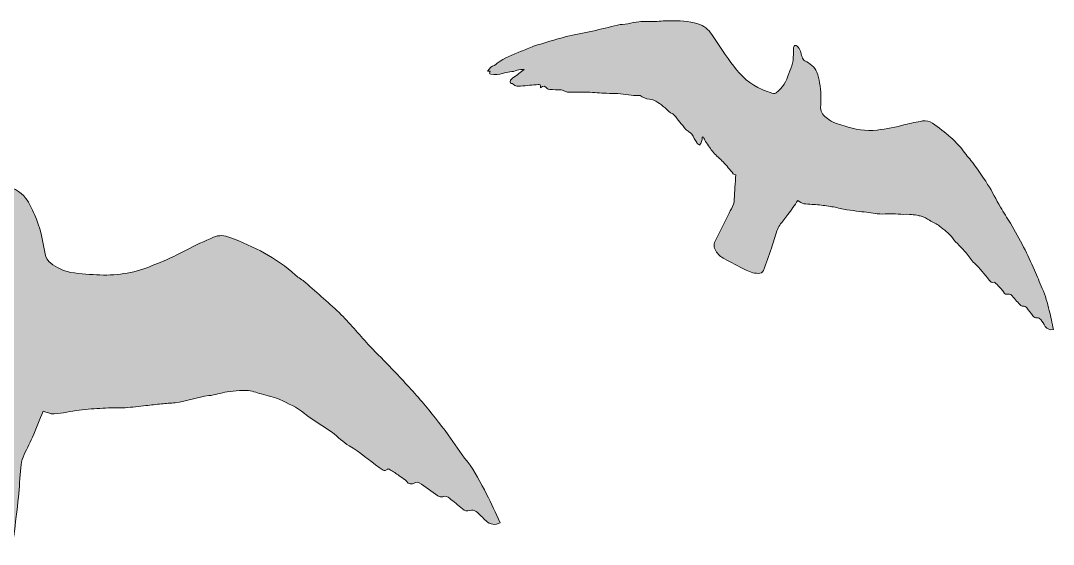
# Model space of a CAD drawing. Header units: inches. Extents: x 726 to 922, y 33 to 225.
# Drawn here: x 893.95 to 918.74, y 131.22 to 143.78 of the extents above; entities that cross this region are included whole.
import ezdxf

# ---------------------------------------------------------------- set-up
doc = ezdxf.new("R2010")
doc.units = ezdxf.units.IN
doc.header["$MEASUREMENT"] = 0
doc.layers.add('Layer 1', color=7, linetype='Continuous')

# ---------------------------------------------------------------- blocks, each defined once
blk = doc.blocks.new('block 6')
at = {"layer": 'Layer 1', "true_color": 0x965f44}
h = blk.add_hatch(color=25, dxfattribs=at)
h.dxf.hatch_style = 2
edge = h.paths.add_edge_path()
edge.add_spline(control_points=[(918.64, 136.824), (918.592, 137.004), (918.554, 137.186), (918.471, 137.356), (918.403, 137.498), (918.354, 137.65), (918.29, 137.794), (918.206, 137.981), (918.12, 138.167), (918.026, 138.349), (917.925, 138.542), (917.816, 138.731), (917.707, 138.92), (917.631, 139.05), (917.545, 139.175), (917.47, 139.306), (917.365, 139.487), (917.274, 139.677), (917.162, 139.853), (917.037, 140.051), (916.897, 140.239), (916.76, 140.429), (916.726, 140.478), (916.678, 140.517), (916.643, 140.567), (916.428, 140.876), (916.144, 141.111), (915.834, 141.318), (915.765, 141.365), (915.687, 141.393), (915.6, 141.375), (915.46, 141.346), (915.318, 141.323), (915.18, 141.286), (914.959, 141.226), (914.735, 141.183), (914.508, 141.157), (914.236, 141.126), (913.975, 141.172), (913.716, 141.255), (913.576, 141.3), (913.433, 141.337), (913.315, 141.431), (913.23, 141.498), (913.146, 141.574), (913.151, 141.692), (913.159, 141.892), (913.171, 142.091), (913.129, 142.289), (913.11, 142.375), (913.098, 142.466), (913.062, 142.545), (913.005, 142.671), (912.897, 142.754), (912.776, 142.816), (912.733, 142.838), (912.718, 142.868), (912.706, 142.912), (912.68, 143.003), (912.665, 143.101), (912.591, 143.17), (912.577, 143.182), (912.549, 143.193), (912.534, 143.188), (912.52, 143.183), (912.507, 143.156), (912.504, 143.138), (912.5, 143.105), (912.505, 143.071), (912.503, 143.037), (912.496, 142.945), (912.497, 142.85), (912.478, 142.759), (912.46, 142.674), (912.421, 142.594), (912.391, 142.512), (912.327, 142.332), (912.243, 142.164), (912.085, 142.047), (912.068, 142.034), (912.038, 142.026), (912.019, 142.032), (911.926, 142.061), (911.834, 142.092), (911.745, 142.13), (911.464, 142.249), (911.245, 142.45), (911.065, 142.688), (910.879, 142.932), (910.715, 143.194), (910.541, 143.448), (910.457, 143.571), (910.348, 143.661), (910.203, 143.707), (909.981, 143.777), (909.751, 143.778), (909.523, 143.78), (909.39, 143.781), (909.257, 143.763), (909.124, 143.758), (909.013, 143.754), (908.901, 143.763), (908.79, 143.754), (908.7, 143.747), (908.612, 143.72), (908.522, 143.706), (908.441, 143.693), (908.357, 143.692), (908.278, 143.674), (908.077, 143.629), (907.878, 143.574), (907.676, 143.53), (907.465, 143.483), (907.25, 143.452), (907.041, 143.398), (906.779, 143.33), (906.52, 143.248), (906.261, 143.167), (906.159, 143.134), (906.061, 143.085), (905.961, 143.045), (905.763, 142.965), (905.56, 142.895), (905.39, 142.758), (905.343, 142.721), (905.287, 142.694), (905.236, 142.663), (905.229, 142.657), (905.222, 142.651), (905.215, 142.645), (905.197, 142.621), (905.178, 142.596), (905.156, 142.567), (905.179, 142.568), (905.198, 142.568), (905.219, 142.57), (905.204, 142.536), (905.187, 142.498), (905.237, 142.496), (905.332, 142.494), (905.437, 142.477), (905.518, 142.511), (905.631, 142.56), (905.753, 142.542), (905.863, 142.591), (905.917, 142.615), (905.987, 142.604), (906.038, 142.608), (905.955, 142.546), (905.861, 142.474), (905.766, 142.405), (905.716, 142.369), (905.673, 142.335), (905.717, 142.276), (905.74, 142.27), (905.764, 142.27), (905.773, 142.258), (905.821, 142.196), (905.884, 142.202), (905.95, 142.209), (906.091, 142.223), (906.233, 142.236), (906.374, 142.248), (906.389, 142.249), (906.404, 142.244), (906.418, 142.242), (906.422, 142.22), (906.424, 142.202), (906.429, 142.17), (906.498, 142.235), (906.541, 142.205), (906.584, 142.15), (906.596, 142.135), (906.627, 142.131), (906.649, 142.13), (906.741, 142.125), (906.832, 142.124), (906.924, 142.119), (906.944, 142.118), (906.964, 142.106), (906.984, 142.098), (907.015, 142.087), (907.045, 142.067), (907.077, 142.065), (907.143, 142.06), (907.21, 142.064), (907.277, 142.065), (907.37, 142.065), (907.464, 142.07), (907.557, 142.066), (907.71, 142.059), (907.862, 142.041), (908.015, 142.038), (908.192, 142.035), (908.368, 142.032), (908.543, 141.998), (908.618, 141.983), (908.697, 141.988), (908.774, 141.984), (908.789, 141.983), (908.807, 141.988), (908.818, 141.981), (908.888, 141.935), (908.957, 141.907), (909.047, 141.898), (909.191, 141.884), (909.3, 141.775), (909.416, 141.692), (909.482, 141.646), (909.512, 141.556), (909.605, 141.544), (909.618, 141.542), (909.629, 141.524), (909.638, 141.512), (909.729, 141.401), (909.818, 141.289), (909.909, 141.18), (909.932, 141.153), (909.963, 141.133), (909.99, 141.112), (910.014, 141.093), (910.046, 141.08), (910.061, 141.057), (910.103, 140.991), (910.134, 140.92), (910.176, 140.855), (910.193, 140.828), (910.226, 140.812), (910.252, 140.792), (910.267, 140.821), (910.287, 140.849), (910.296, 140.88), (910.306, 140.914), (910.306, 140.951), (910.311, 140.987), (910.318, 140.988), (910.325, 140.99), (910.332, 140.991), (910.352, 140.955), (910.369, 140.917), (910.392, 140.883), (910.452, 140.793), (910.508, 140.698), (910.578, 140.616), (910.648, 140.534), (910.738, 140.469), (910.812, 140.39), (910.897, 140.3), (910.973, 140.202), (911.056, 140.109), (911.069, 140.094), (911.095, 140.089), (911.114, 140.08), (911.102, 139.886), (911.088, 139.69), (911.08, 139.494), (911.076, 139.411), (911.053, 139.337), (911.009, 139.267), (910.988, 139.233), (910.971, 139.197), (910.953, 139.161), (910.846, 138.949), (910.739, 138.737), (910.633, 138.525), (910.587, 138.435), (910.581, 138.347), (910.634, 138.257), (910.685, 138.172), (910.754, 138.112), (910.841, 138.067), (911.005, 137.983), (911.166, 137.894), (911.33, 137.812), (911.432, 137.762), (911.536, 137.717), (911.655, 137.716), (911.714, 137.716), (911.757, 137.732), (911.777, 137.785), (911.844, 137.964), (911.91, 138.143), (911.972, 138.323), (912.019, 138.459), (912.057, 138.599), (912.102, 138.736), (912.119, 138.785), (912.139, 138.834), (912.169, 138.876), (912.231, 138.962), (912.303, 139.042), (912.367, 139.127), (912.45, 139.239), (912.528, 139.353), (912.606, 139.463), (912.65, 139.44), (912.698, 139.397), (912.752, 139.389), (912.874, 139.37), (913, 139.372), (913.123, 139.359), (913.238, 139.347), (913.352, 139.33), (913.465, 139.31), (913.572, 139.291), (913.677, 139.261), (913.784, 139.243), (913.884, 139.226), (913.986, 139.217), (914.087, 139.204), (914.161, 139.195), (914.236, 139.187), (914.311, 139.178), (914.378, 139.169), (914.445, 139.158), (914.513, 139.149), (914.679, 139.127), (914.847, 139.161), (915.014, 139.139), (915.103, 139.127), (915.195, 139.138), (915.286, 139.133), (915.346, 139.131), (915.405, 139.12), (915.465, 139.111), (915.499, 139.106), (915.533, 139.097), (915.567, 139.09), (915.634, 139.066), (915.7, 139.029), (915.763, 138.991), (915.845, 138.943), (915.94, 138.906), (916.009, 138.851), (916.115, 138.766), (916.23, 138.685), (916.316, 138.571), (916.414, 138.44), (916.54, 138.33), (916.649, 138.207), (916.718, 138.129), (916.769, 138.032), (916.845, 137.962), (916.979, 137.839), (917.082, 137.691), (917.202, 137.556), (917.231, 137.523), (917.255, 137.473), (917.317, 137.507), (917.324, 137.511), (917.349, 137.489), (917.362, 137.476), (917.4, 137.438), (917.435, 137.398), (917.471, 137.359), (917.496, 137.331), (917.53, 137.305), (917.543, 137.271), (917.566, 137.213), (917.603, 137.209), (917.655, 137.221), (917.675, 137.225), (917.706, 137.222), (917.718, 137.209), (917.795, 137.128), (917.866, 137.042), (917.942, 136.961), (917.958, 136.944), (917.988, 136.928), (918.008, 136.932), (918.056, 136.943), (918.078, 136.917), (918.102, 136.886), (918.15, 136.822), (918.199, 136.758), (918.248, 136.695), (918.274, 136.661), (918.303, 136.644), (918.351, 136.648), (918.378, 136.651), (918.417, 136.634), (918.435, 136.612), (918.476, 136.561), (918.507, 136.5), (918.545, 136.445), (918.589, 136.38), (918.663, 136.35), (918.739, 136.373), (918.707, 136.523), (918.68, 136.675), (918.64, 136.824)], knot_values=[0, 0, 0, 0, 1, 1, 1, 2, 2, 2, 3, 3, 3, 4, 4, 4, 5, 5, 5, 6, 6, 6, 7, 7, 7, 8, 8, 8, 9, 9, 9, 10, 10, 10, 11, 11, 11, 12, 12, 12, 13, 13, 13, 14, 14, 14, 15, 15, 15, 16, 16, 16, 17, 17, 17, 18, 18, 18, 19, 19, 19, 20, 20, 20, 21, 21, 21, 22, 22, 22, 23, 23, 23, 24, 24, 24, 25, 25, 25, 26, 26, 26, 27, 27, 27, 28, 28, 28, 29, 29, 29, 30, 30, 30, 31, 31, 31, 32, 32, 32, 33, 33, 33, 34, 34, 34, 35, 35, 35, 36, 36, 36, 37, 37, 37, 38, 38, 38, 39, 39, 39, 40, 40, 40, 41, 41, 41, 42, 42, 42, 43, 43, 43, 44, 44, 44, 45, 45, 45, 46, 46, 46, 47, 47, 47, 48, 48, 48, 49, 49, 49, 50, 50, 50, 51, 51, 51, 52, 52, 52, 53, 53, 53, 54, 54, 54, 55, 55, 55, 56, 56, 56, 57, 57, 57, 58, 58, 58, 59, 59, 59, 60, 60, 60, 61, 61, 61, 62, 62, 62, 63, 63, 63, 64, 64, 64, 65, 65, 65, 66, 66, 66, 67, 67, 67, 68, 68, 68, 69, 69, 69, 70, 70, 70, 71, 71, 71, 72, 72, 72, 73, 73, 73, 74, 74, 74, 75, 75, 75, 76, 76, 76, 77, 77, 77, 78, 78, 78, 79, 79, 79, 80, 80, 80, 81, 81, 81, 82, 82, 82, 83, 83, 83, 84, 84, 84, 85, 85, 85, 86, 86, 86, 87, 87, 87, 88, 88, 88, 89, 89, 89, 90, 90, 90, 91, 91, 91, 92, 92, 92, 93, 93, 93, 94, 94, 94, 95, 95, 95, 96, 96, 96, 97, 97, 97, 98, 98, 98, 99, 99, 99, 100, 100, 100, 101, 101, 101, 102, 102, 102, 103, 103, 103, 104, 104, 104, 105, 105, 105, 106, 106, 106, 107, 107, 107, 108, 108, 108, 109, 109, 109, 110, 110, 110, 111, 111, 111, 112, 112, 112, 113, 113, 113, 114, 114, 114, 115, 115, 115, 116, 116, 116, 117, 117, 117, 118, 118, 118, 119, 119, 119, 120, 120, 120, 121, 121, 121, 122, 122, 122, 123, 123, 123, 124, 124, 124, 125, 125, 125, 126, 126, 126, 127, 127, 127, 128, 128, 128, 129, 129, 129, 130, 130, 130, 130], degree=3, periodic=1)
at = {"layer": 'Layer 1', "lineweight": 0}
blk.add_open_spline([(918.64, 136.824), (918.592, 137.004), (918.554, 137.186), (918.471, 137.356), (918.403, 137.498), (918.354, 137.65), (918.29, 137.794), (918.206, 137.981), (918.12, 138.167), (918.026, 138.349), (917.925, 138.542), (917.816, 138.731), (917.707, 138.92), (917.631, 139.05), (917.545, 139.175), (917.47, 139.306), (917.365, 139.487), (917.274, 139.677), (917.162, 139.853), (917.037, 140.051), (916.897, 140.239), (916.76, 140.429), (916.726, 140.478), (916.678, 140.517), (916.643, 140.567), (916.428, 140.876), (916.144, 141.111), (915.834, 141.318), (915.765, 141.365), (915.687, 141.393), (915.6, 141.375), (915.46, 141.346), (915.318, 141.323), (915.18, 141.286), (914.959, 141.226), (914.735, 141.183), (914.508, 141.157), (914.236, 141.126), (913.975, 141.172), (913.716, 141.255), (913.576, 141.3), (913.433, 141.337), (913.315, 141.431), (913.23, 141.498), (913.146, 141.574), (913.151, 141.692), (913.159, 141.892), (913.171, 142.091), (913.129, 142.289), (913.11, 142.375), (913.098, 142.466), (913.062, 142.545), (913.005, 142.671), (912.897, 142.754), (912.776, 142.816), (912.733, 142.838), (912.718, 142.868), (912.706, 142.912), (912.68, 143.003), (912.665, 143.101), (912.591, 143.17), (912.577, 143.182), (912.549, 143.193), (912.534, 143.188), (912.52, 143.183), (912.507, 143.156), (912.504, 143.138), (912.5, 143.105), (912.505, 143.071), (912.503, 143.037), (912.496, 142.945), (912.497, 142.85), (912.478, 142.759), (912.46, 142.674), (912.421, 142.594), (912.391, 142.512), (912.327, 142.332), (912.243, 142.164), (912.085, 142.047), (912.068, 142.034), (912.038, 142.026), (912.019, 142.032), (911.926, 142.061), (911.834, 142.092), (911.745, 142.13), (911.464, 142.249), (911.245, 142.45), (911.065, 142.688), (910.879, 142.932), (910.715, 143.194), (910.541, 143.448), (910.457, 143.571), (910.348, 143.661), (910.203, 143.707), (909.981, 143.777), (909.751, 143.778), (909.523, 143.78), (909.39, 143.781), (909.257, 143.763), (909.124, 143.758), (909.013, 143.754), (908.901, 143.763), (908.79, 143.754), (908.7, 143.747), (908.612, 143.72), (908.522, 143.706), (908.441, 143.693), (908.357, 143.692), (908.278, 143.674), (908.077, 143.629), (907.878, 143.574), (907.676, 143.53), (907.465, 143.483), (907.25, 143.452), (907.041, 143.398), (906.779, 143.33), (906.52, 143.248), (906.261, 143.167), (906.159, 143.134), (906.061, 143.085), (905.961, 143.045), (905.763, 142.965), (905.56, 142.895), (905.39, 142.758), (905.343, 142.721), (905.287, 142.694), (905.236, 142.663), (905.229, 142.657), (905.222, 142.651), (905.215, 142.645), (905.197, 142.621), (905.178, 142.596), (905.156, 142.567), (905.179, 142.568), (905.198, 142.568), (905.219, 142.57), (905.204, 142.536), (905.187, 142.498), (905.237, 142.496), (905.332, 142.494), (905.437, 142.477), (905.518, 142.511), (905.631, 142.56), (905.753, 142.542), (905.863, 142.591), (905.917, 142.615), (905.987, 142.604), (906.038, 142.608), (905.955, 142.546), (905.861, 142.474), (905.766, 142.405), (905.716, 142.369), (905.673, 142.335), (905.717, 142.276), (905.74, 142.27), (905.764, 142.27), (905.773, 142.258), (905.821, 142.196), (905.884, 142.202), (905.95, 142.209), (906.091, 142.223), (906.233, 142.236), (906.374, 142.248), (906.389, 142.249), (906.404, 142.244), (906.418, 142.242), (906.422, 142.22), (906.424, 142.202), (906.429, 142.17), (906.498, 142.235), (906.541, 142.205), (906.584, 142.15), (906.596, 142.135), (906.627, 142.131), (906.649, 142.13), (906.741, 142.125), (906.832, 142.124), (906.924, 142.119), (906.944, 142.118), (906.964, 142.106), (906.984, 142.098), (907.015, 142.087), (907.045, 142.067), (907.077, 142.065), (907.143, 142.06), (907.21, 142.064), (907.277, 142.065), (907.37, 142.065), (907.464, 142.07), (907.557, 142.066), (907.71, 142.059), (907.862, 142.041), (908.015, 142.038), (908.192, 142.035), (908.368, 142.032), (908.543, 141.998), (908.618, 141.983), (908.697, 141.988), (908.774, 141.984), (908.789, 141.983), (908.807, 141.988), (908.818, 141.981), (908.888, 141.935), (908.957, 141.907), (909.047, 141.898), (909.191, 141.884), (909.3, 141.775), (909.416, 141.692), (909.482, 141.646), (909.512, 141.556), (909.605, 141.544), (909.618, 141.542), (909.629, 141.524), (909.638, 141.512), (909.729, 141.401), (909.818, 141.289), (909.909, 141.18), (909.932, 141.153), (909.963, 141.133), (909.99, 141.112), (910.014, 141.093), (910.046, 141.08), (910.061, 141.057), (910.103, 140.991), (910.134, 140.92), (910.176, 140.855), (910.193, 140.828), (910.226, 140.812), (910.252, 140.792), (910.267, 140.821), (910.287, 140.849), (910.296, 140.88), (910.306, 140.914), (910.306, 140.951), (910.311, 140.987), (910.318, 140.988), (910.325, 140.99), (910.332, 140.991), (910.352, 140.955), (910.369, 140.917), (910.392, 140.883), (910.452, 140.793), (910.508, 140.698), (910.578, 140.616), (910.648, 140.534), (910.738, 140.469), (910.812, 140.39), (910.897, 140.3), (910.973, 140.202), (911.056, 140.109), (911.069, 140.094), (911.095, 140.089), (911.114, 140.08), (911.102, 139.886), (911.088, 139.69), (911.08, 139.494), (911.076, 139.411), (911.053, 139.337), (911.009, 139.267), (910.988, 139.233), (910.971, 139.197), (910.953, 139.161), (910.846, 138.949), (910.739, 138.737), (910.633, 138.525), (910.587, 138.435), (910.581, 138.347), (910.634, 138.257), (910.685, 138.172), (910.754, 138.112), (910.841, 138.067), (911.005, 137.983), (911.166, 137.894), (911.33, 137.812), (911.432, 137.762), (911.536, 137.717), (911.655, 137.716), (911.714, 137.716), (911.757, 137.732), (911.777, 137.785), (911.844, 137.964), (911.91, 138.143), (911.972, 138.323), (912.019, 138.459), (912.057, 138.599), (912.102, 138.736), (912.119, 138.785), (912.139, 138.834), (912.169, 138.876), (912.231, 138.962), (912.303, 139.042), (912.367, 139.127), (912.45, 139.239), (912.528, 139.353), (912.606, 139.463), (912.65, 139.44), (912.698, 139.397), (912.752, 139.389), (912.874, 139.37), (913, 139.372), (913.123, 139.359), (913.238, 139.347), (913.352, 139.33), (913.465, 139.31), (913.572, 139.291), (913.677, 139.261), (913.784, 139.243), (913.884, 139.226), (913.986, 139.217), (914.087, 139.204), (914.161, 139.195), (914.236, 139.187), (914.311, 139.178), (914.378, 139.169), (914.445, 139.158), (914.513, 139.149), (914.679, 139.127), (914.847, 139.161), (915.014, 139.139), (915.103, 139.127), (915.195, 139.138), (915.286, 139.133), (915.346, 139.131), (915.405, 139.12), (915.465, 139.111), (915.499, 139.106), (915.533, 139.097), (915.567, 139.09), (915.634, 139.066), (915.7, 139.029), (915.763, 138.991), (915.845, 138.943), (915.94, 138.906), (916.009, 138.851), (916.115, 138.766), (916.23, 138.685), (916.316, 138.571), (916.414, 138.44), (916.54, 138.33), (916.649, 138.207), (916.718, 138.129), (916.769, 138.032), (916.845, 137.962), (916.979, 137.839), (917.082, 137.691), (917.202, 137.556), (917.231, 137.523), (917.255, 137.473), (917.317, 137.507), (917.324, 137.511), (917.349, 137.489), (917.362, 137.476), (917.4, 137.438), (917.435, 137.398), (917.471, 137.359), (917.496, 137.331), (917.53, 137.305), (917.543, 137.271), (917.566, 137.213), (917.603, 137.209), (917.655, 137.221), (917.675, 137.225), (917.706, 137.222), (917.718, 137.209), (917.795, 137.128), (917.866, 137.042), (917.942, 136.961), (917.958, 136.944), (917.988, 136.928), (918.008, 136.932), (918.056, 136.943), (918.078, 136.917), (918.102, 136.886), (918.15, 136.822), (918.199, 136.758), (918.248, 136.695), (918.274, 136.661), (918.303, 136.644), (918.351, 136.648), (918.378, 136.651), (918.417, 136.634), (918.435, 136.612), (918.476, 136.561), (918.507, 136.5), (918.545, 136.445), (918.589, 136.38), (918.663, 136.35), (918.739, 136.373), (918.707, 136.523), (918.68, 136.675), (918.64, 136.824)], degree=3, knots=[0, 0, 0, 0, 1, 1, 1, 2, 2, 2, 3, 3, 3, 4, 4, 4, 5, 5, 5, 6, 6, 6, 7, 7, 7, 8, 8, 8, 9, 9, 9, 10, 10, 10, 11, 11, 11, 12, 12, 12, 13, 13, 13, 14, 14, 14, 15, 15, 15, 16, 16, 16, 17, 17, 17, 18, 18, 18, 19, 19, 19, 20, 20, 20, 21, 21, 21, 22, 22, 22, 23, 23, 23, 24, 24, 24, 25, 25, 25, 26, 26, 26, 27, 27, 27, 28, 28, 28, 29, 29, 29, 30, 30, 30, 31, 31, 31, 32, 32, 32, 33, 33, 33, 34, 34, 34, 35, 35, 35, 36, 36, 36, 37, 37, 37, 38, 38, 38, 39, 39, 39, 40, 40, 40, 41, 41, 41, 42, 42, 42, 43, 43, 43, 44, 44, 44, 45, 45, 45, 46, 46, 46, 47, 47, 47, 48, 48, 48, 49, 49, 49, 50, 50, 50, 51, 51, 51, 52, 52, 52, 53, 53, 53, 54, 54, 54, 55, 55, 55, 56, 56, 56, 57, 57, 57, 58, 58, 58, 59, 59, 59, 60, 60, 60, 61, 61, 61, 62, 62, 62, 63, 63, 63, 64, 64, 64, 65, 65, 65, 66, 66, 66, 67, 67, 67, 68, 68, 68, 69, 69, 69, 70, 70, 70, 71, 71, 71, 72, 72, 72, 73, 73, 73, 74, 74, 74, 75, 75, 75, 76, 76, 76, 77, 77, 77, 78, 78, 78, 79, 79, 79, 80, 80, 80, 81, 81, 81, 82, 82, 82, 83, 83, 83, 84, 84, 84, 85, 85, 85, 86, 86, 86, 87, 87, 87, 88, 88, 88, 89, 89, 89, 90, 90, 90, 91, 91, 91, 92, 92, 92, 93, 93, 93, 94, 94, 94, 95, 95, 95, 96, 96, 96, 97, 97, 97, 98, 98, 98, 99, 99, 99, 100, 100, 100, 101, 101, 101, 102, 102, 102, 103, 103, 103, 104, 104, 104, 105, 105, 105, 106, 106, 106, 107, 107, 107, 108, 108, 108, 109, 109, 109, 110, 110, 110, 111, 111, 111, 112, 112, 112, 113, 113, 113, 114, 114, 114, 115, 115, 115, 116, 116, 116, 117, 117, 117, 118, 118, 118, 119, 119, 119, 120, 120, 120, 121, 121, 121, 122, 122, 122, 123, 123, 123, 124, 124, 124, 125, 125, 125, 126, 126, 126, 127, 127, 127, 128, 128, 128, 129, 129, 129, 130, 130, 130, 130], dxfattribs=at)
blk = doc.blocks.new('block 2')
at = {"layer": 'Layer 1', "true_color": 0xfed527}
h = blk.add_hatch(color=40, dxfattribs=at)
h.dxf.hatch_style = 2
edge = h.paths.add_edge_path()
edge.add_spline(control_points=[(896.456, 134.494), (896.622, 134.503), (896.788, 134.526), (896.955, 134.544), (897.078, 134.557), (897.201, 134.572), (897.324, 134.585), (897.435, 134.595), (897.547, 134.603), (897.658, 134.614), (897.933, 134.641), (898.188, 134.757), (898.465, 134.783), (898.612, 134.796), (898.756, 134.849), (898.902, 134.875), (898.999, 134.893), (899.099, 134.897), (899.197, 134.905), (899.254, 134.91), (899.312, 134.909), (899.369, 134.91), (899.486, 134.897), (899.604, 134.861), (899.719, 134.824), (899.869, 134.777), (900.034, 134.754), (900.165, 134.691), (900.366, 134.594), (900.581, 134.507), (900.761, 134.355), (900.967, 134.182), (901.21, 134.054), (901.43, 133.897), (901.57, 133.797), (901.686, 133.66), (901.834, 133.577), (902.095, 133.429), (902.315, 133.23), (902.557, 133.059), (902.616, 133.017), (902.673, 132.946), (902.759, 133.022), (902.77, 133.032), (902.817, 133.006), (902.843, 132.99), (902.917, 132.943), (902.989, 132.893), (903.061, 132.842), (903.112, 132.806), (903.175, 132.778), (903.209, 132.729), (903.268, 132.643), (903.327, 132.652), (903.407, 132.69), (903.437, 132.704), (903.488, 132.711), (903.513, 132.694), (903.665, 132.593), (903.812, 132.482), (903.964, 132.379), (903.994, 132.359), (904.05, 132.344), (904.079, 132.358), (904.152, 132.392), (904.197, 132.36), (904.247, 132.318), (904.348, 132.234), (904.45, 132.15), (904.552, 132.066), (904.606, 132.021), (904.659, 132.005), (904.734, 132.03), (904.776, 132.045), (904.846, 132.032), (904.882, 132.003), (904.968, 131.936), (905.039, 131.851), (905.12, 131.776), (905.214, 131.689), (905.346, 131.667), (905.458, 131.734), (905.351, 131.961), (905.252, 132.195), (905.133, 132.419), (904.989, 132.689), (904.86, 132.967), (904.665, 133.209), (904.502, 133.411), (904.368, 133.636), (904.211, 133.843), (904.008, 134.111), (903.801, 134.378), (903.583, 134.634), (903.35, 134.906), (903.105, 135.168), (902.86, 135.43), (902.69, 135.611), (902.507, 135.78), (902.337, 135.962), (902.102, 136.213), (901.886, 136.483), (901.641, 136.725), (901.368, 136.995), (901.073, 137.243), (900.784, 137.498), (900.71, 137.563), (900.619, 137.609), (900.546, 137.675), (900.086, 138.09), (899.543, 138.362), (898.971, 138.579), (898.843, 138.628), (898.707, 138.644), (898.575, 138.583), (898.36, 138.485), (898.142, 138.395), (897.934, 138.284), (897.602, 138.107), (897.26, 137.955), (896.906, 137.829), (896.482, 137.679), (896.046, 137.656), (895.601, 137.692), (895.36, 137.711), (895.116, 137.719), (894.892, 137.825), (894.733, 137.901), (894.57, 137.992), (894.534, 138.182), (894.472, 138.506), (894.417, 138.829), (894.276, 139.13), (894.215, 139.262), (894.161, 139.402), (894.074, 139.516), (893.936, 139.697), (893.733, 139.79), (893.515, 139.844), (893.439, 139.863), (893.404, 139.906), (893.368, 139.972), (893.293, 140.108), (893.232, 140.259), (893.088, 140.342), (893.061, 140.358), (893.013, 140.365), (892.99, 140.351), (892.969, 140.337), (892.959, 140.29), (892.961, 140.259), (892.966, 140.205), (892.987, 140.152), (892.996, 140.098), (893.02, 139.946), (893.056, 139.795), (893.059, 139.642), (893.062, 139.5), (893.029, 139.357), (893.012, 139.214), (892.975, 138.902), (892.904, 138.603), (892.693, 138.356), (892.671, 138.329), (892.626, 138.305), (892.593, 138.308), (892.434, 138.32), (892.275, 138.335), (892.118, 138.363), (891.624, 138.45), (891.199, 138.691), (890.822, 139.004), (890.433, 139.327), (890.074, 139.686), (889.701, 140.028), (889.52, 140.194), (889.313, 140.298), (889.063, 140.318), (888.681, 140.347), (888.313, 140.265), (887.947, 140.182), (887.734, 140.134), (887.527, 140.057), (887.316, 140), (887.139, 139.952), (886.957, 139.925), (886.782, 139.869), (886.641, 139.825), (886.509, 139.749), (886.37, 139.693), (886.245, 139.642), (886.112, 139.61), (885.991, 139.552), (885.685, 139.405), (885.387, 139.243), (885.081, 139.097), (884.76, 138.943), (884.427, 138.815), (884.112, 138.651), (883.716, 138.445), (883.332, 138.218), (882.948, 137.991), (882.796, 137.901), (882.659, 137.785), (882.513, 137.684), (882.225, 137.483), (881.926, 137.296), (881.704, 137.014), (881.643, 136.936), (881.563, 136.873), (881.492, 136.803), (881.483, 136.791), (881.475, 136.779), (881.466, 136.767), (881.445, 136.721), (881.425, 136.675), (881.401, 136.619), (881.437, 136.63), (881.466, 136.638), (881.5, 136.648), (881.488, 136.589), (881.475, 136.52), (881.556, 136.537), (881.709, 136.568), (881.884, 136.58), (882.001, 136.666), (882.164, 136.785), (882.365, 136.802), (882.524, 136.922), (882.602, 136.98), (882.718, 136.988), (882.798, 137.013), (882.688, 136.883), (882.565, 136.733), (882.437, 136.587), (882.371, 136.511), (882.314, 136.44), (882.407, 136.362), (882.446, 136.36), (882.485, 136.37), (882.503, 136.354), (882.602, 136.272), (882.701, 136.305), (882.805, 136.34), (883.026, 136.416), (883.248, 136.488), (883.471, 136.56), (883.494, 136.568), (883.52, 136.566), (883.542, 136.568), (883.556, 136.534), (883.567, 136.506), (883.587, 136.456), (883.673, 136.586), (883.754, 136.554), (883.842, 136.482), (883.867, 136.462), (883.918, 136.467), (883.954, 136.473), (884.103, 136.499), (884.25, 136.532), (884.398, 136.557), (884.432, 136.563), (884.468, 136.551), (884.503, 136.547), (884.557, 136.54), (884.612, 136.52), (884.663, 136.528), (884.771, 136.545), (884.877, 136.576), (884.984, 136.601), (885.134, 136.637), (885.282, 136.679), (885.432, 136.707), (885.68, 136.753), (885.93, 136.781), (886.176, 136.833), (886.461, 136.893), (886.744, 136.954), (887.037, 136.964), (887.163, 136.969), (887.287, 137.005), (887.412, 137.027), (887.436, 137.032), (887.464, 137.046), (887.484, 137.039), (887.613, 136.991), (887.734, 136.971), (887.882, 136.991), (888.118, 137.022), (888.333, 136.888), (888.55, 136.798), (888.672, 136.748), (888.754, 136.616), (888.908, 136.631), (888.928, 136.633), (888.952, 136.608), (888.972, 136.592), (889.158, 136.448), (889.342, 136.301), (889.53, 136.16), (889.575, 136.125), (889.632, 136.106), (889.685, 136.081), (889.729, 136.06), (889.786, 136.052), (889.819, 136.019), (889.91, 135.93), (889.987, 135.827), (890.078, 135.738), (890.115, 135.702), (890.174, 135.689), (890.223, 135.665), (890.236, 135.718), (890.258, 135.77), (890.261, 135.823), (890.264, 135.882), (890.25, 135.941), (890.244, 136.001), (890.255, 136.005), (890.266, 136.009), (890.276, 136.013), (890.321, 135.963), (890.363, 135.91), (890.412, 135.863), (890.542, 135.741), (890.667, 135.61), (890.81, 135.504), (890.953, 135.399), (891.12, 135.328), (891.268, 135.229), (891.438, 135.116), (891.597, 134.987), (891.763, 134.87), (891.791, 134.85), (891.833, 134.853), (891.867, 134.845), (891.92, 134.529), (891.971, 134.21), (892.03, 133.893), (892.055, 133.758), (892.045, 133.631), (892.001, 133.504), (891.98, 133.441), (891.966, 133.377), (891.95, 133.313), (891.857, 132.934), (891.765, 132.554), (891.673, 132.175), (891.633, 132.014), (891.656, 131.871), (891.775, 131.747), (891.887, 131.63), (892.021, 131.558), (892.177, 131.519), (892.47, 131.446), (892.761, 131.362), (893.055, 131.292), (893.236, 131.249), (893.419, 131.215), (893.61, 131.258), (893.706, 131.279), (893.768, 131.321), (893.78, 131.414), (893.822, 131.725), (893.862, 132.036), (893.894, 132.348), (893.918, 132.584), (893.927, 132.821), (893.949, 133.057), (893.957, 133.142), (893.972, 133.229), (894.004, 133.307), (894.072, 133.468), (894.158, 133.623), (894.228, 133.783), (894.319, 133.993), (894.403, 134.205), (894.487, 134.41), (894.566, 134.389), (894.659, 134.338), (894.748, 134.345), (894.951, 134.361), (895.151, 134.409), (895.354, 134.435), (895.541, 134.458), (895.731, 134.473), (895.92, 134.482), (896.098, 134.492), (896.277, 134.483), (896.456, 134.494)], knot_values=[0, 0, 0, 0, 1, 1, 1, 2, 2, 2, 3, 3, 3, 4, 4, 4, 5, 5, 5, 6, 6, 6, 7, 7, 7, 8, 8, 8, 9, 9, 9, 10, 10, 10, 11, 11, 11, 12, 12, 12, 13, 13, 13, 14, 14, 14, 15, 15, 15, 16, 16, 16, 17, 17, 17, 18, 18, 18, 19, 19, 19, 20, 20, 20, 21, 21, 21, 22, 22, 22, 23, 23, 23, 24, 24, 24, 25, 25, 25, 26, 26, 26, 27, 27, 27, 28, 28, 28, 29, 29, 29, 30, 30, 30, 31, 31, 31, 32, 32, 32, 33, 33, 33, 34, 34, 34, 35, 35, 35, 36, 36, 36, 37, 37, 37, 38, 38, 38, 39, 39, 39, 40, 40, 40, 41, 41, 41, 42, 42, 42, 43, 43, 43, 44, 44, 44, 45, 45, 45, 46, 46, 46, 47, 47, 47, 48, 48, 48, 49, 49, 49, 50, 50, 50, 51, 51, 51, 52, 52, 52, 53, 53, 53, 54, 54, 54, 55, 55, 55, 56, 56, 56, 57, 57, 57, 58, 58, 58, 59, 59, 59, 60, 60, 60, 61, 61, 61, 62, 62, 62, 63, 63, 63, 64, 64, 64, 65, 65, 65, 66, 66, 66, 67, 67, 67, 68, 68, 68, 69, 69, 69, 70, 70, 70, 71, 71, 71, 72, 72, 72, 73, 73, 73, 74, 74, 74, 75, 75, 75, 76, 76, 76, 77, 77, 77, 78, 78, 78, 79, 79, 79, 80, 80, 80, 81, 81, 81, 82, 82, 82, 83, 83, 83, 84, 84, 84, 85, 85, 85, 86, 86, 86, 87, 87, 87, 88, 88, 88, 89, 89, 89, 90, 90, 90, 91, 91, 91, 92, 92, 92, 93, 93, 93, 94, 94, 94, 95, 95, 95, 96, 96, 96, 97, 97, 97, 98, 98, 98, 99, 99, 99, 100, 100, 100, 101, 101, 101, 102, 102, 102, 103, 103, 103, 104, 104, 104, 105, 105, 105, 106, 106, 106, 107, 107, 107, 108, 108, 108, 109, 109, 109, 110, 110, 110, 111, 111, 111, 112, 112, 112, 113, 113, 113, 114, 114, 114, 115, 115, 115, 116, 116, 116, 117, 117, 117, 118, 118, 118, 119, 119, 119, 120, 120, 120, 121, 121, 121, 122, 122, 122, 123, 123, 123, 124, 124, 124, 125, 125, 125, 126, 126, 126, 127, 127, 127, 128, 128, 128, 129, 129, 129, 130, 130, 130, 130], degree=3, periodic=1)
at = {"layer": 'Layer 1', "lineweight": 0}
blk.add_open_spline([(896.456, 134.494), (896.622, 134.503), (896.788, 134.526), (896.955, 134.544), (897.078, 134.557), (897.201, 134.572), (897.324, 134.585), (897.435, 134.595), (897.547, 134.603), (897.658, 134.614), (897.933, 134.641), (898.188, 134.757), (898.465, 134.783), (898.612, 134.796), (898.756, 134.849), (898.902, 134.875), (898.999, 134.893), (899.099, 134.897), (899.197, 134.905), (899.254, 134.91), (899.312, 134.909), (899.369, 134.91), (899.486, 134.897), (899.604, 134.861), (899.719, 134.824), (899.869, 134.777), (900.034, 134.754), (900.165, 134.691), (900.366, 134.594), (900.581, 134.507), (900.761, 134.355), (900.967, 134.182), (901.21, 134.054), (901.43, 133.897), (901.57, 133.797), (901.686, 133.66), (901.834, 133.577), (902.095, 133.429), (902.315, 133.23), (902.557, 133.059), (902.616, 133.017), (902.673, 132.946), (902.759, 133.022), (902.77, 133.032), (902.817, 133.006), (902.843, 132.99), (902.917, 132.943), (902.989, 132.893), (903.061, 132.842), (903.112, 132.806), (903.175, 132.778), (903.209, 132.729), (903.268, 132.643), (903.327, 132.652), (903.407, 132.69), (903.437, 132.704), (903.488, 132.711), (903.513, 132.694), (903.665, 132.593), (903.812, 132.482), (903.964, 132.379), (903.994, 132.359), (904.05, 132.344), (904.079, 132.358), (904.152, 132.392), (904.197, 132.36), (904.247, 132.318), (904.348, 132.234), (904.45, 132.15), (904.552, 132.066), (904.606, 132.021), (904.659, 132.005), (904.734, 132.03), (904.776, 132.045), (904.846, 132.032), (904.882, 132.003), (904.968, 131.936), (905.039, 131.851), (905.12, 131.776), (905.214, 131.689), (905.346, 131.667), (905.458, 131.734), (905.351, 131.961), (905.252, 132.195), (905.133, 132.419), (904.989, 132.689), (904.86, 132.967), (904.665, 133.209), (904.502, 133.411), (904.368, 133.636), (904.211, 133.843), (904.008, 134.111), (903.801, 134.378), (903.583, 134.634), (903.35, 134.906), (903.105, 135.168), (902.86, 135.43), (902.69, 135.611), (902.507, 135.78), (902.337, 135.962), (902.102, 136.213), (901.886, 136.483), (901.641, 136.725), (901.368, 136.995), (901.073, 137.243), (900.784, 137.498), (900.71, 137.563), (900.619, 137.609), (900.546, 137.675), (900.086, 138.09), (899.543, 138.362), (898.971, 138.579), (898.843, 138.628), (898.707, 138.644), (898.575, 138.583), (898.36, 138.485), (898.142, 138.395), (897.934, 138.284), (897.602, 138.107), (897.26, 137.955), (896.906, 137.829), (896.482, 137.679), (896.046, 137.656), (895.601, 137.692), (895.36, 137.711), (895.116, 137.719), (894.892, 137.825), (894.733, 137.901), (894.57, 137.992), (894.534, 138.182), (894.472, 138.506), (894.417, 138.829), (894.276, 139.13), (894.215, 139.262), (894.161, 139.402), (894.074, 139.516), (893.936, 139.697), (893.733, 139.79), (893.515, 139.844), (893.439, 139.863), (893.404, 139.906), (893.368, 139.972), (893.293, 140.108), (893.232, 140.259), (893.088, 140.342), (893.061, 140.358), (893.013, 140.365), (892.99, 140.351), (892.969, 140.337), (892.959, 140.29), (892.961, 140.259), (892.966, 140.205), (892.987, 140.152), (892.996, 140.098), (893.02, 139.946), (893.056, 139.795), (893.059, 139.642), (893.062, 139.5), (893.029, 139.357), (893.012, 139.214), (892.975, 138.902), (892.904, 138.603), (892.693, 138.356), (892.671, 138.329), (892.626, 138.305), (892.593, 138.308), (892.434, 138.32), (892.275, 138.335), (892.118, 138.363), (891.624, 138.45), (891.199, 138.691), (890.822, 139.004), (890.433, 139.327), (890.074, 139.686), (889.701, 140.028), (889.52, 140.194), (889.313, 140.298), (889.063, 140.318), (888.681, 140.347), (888.313, 140.265), (887.947, 140.182), (887.734, 140.134), (887.527, 140.057), (887.316, 140), (887.139, 139.952), (886.957, 139.925), (886.782, 139.869), (886.641, 139.825), (886.509, 139.749), (886.37, 139.693), (886.245, 139.642), (886.112, 139.61), (885.991, 139.552), (885.685, 139.405), (885.387, 139.243), (885.081, 139.097), (884.76, 138.943), (884.427, 138.815), (884.112, 138.651), (883.716, 138.445), (883.332, 138.218), (882.948, 137.991), (882.796, 137.901), (882.659, 137.785), (882.513, 137.684), (882.225, 137.483), (881.926, 137.296), (881.704, 137.014), (881.643, 136.936), (881.563, 136.873), (881.492, 136.803), (881.483, 136.791), (881.475, 136.779), (881.466, 136.767), (881.445, 136.721), (881.425, 136.675), (881.401, 136.619), (881.437, 136.63), (881.466, 136.638), (881.5, 136.648), (881.488, 136.589), (881.475, 136.52), (881.556, 136.537), (881.709, 136.568), (881.884, 136.58), (882.001, 136.666), (882.164, 136.785), (882.365, 136.802), (882.524, 136.922), (882.602, 136.98), (882.718, 136.988), (882.798, 137.013), (882.688, 136.883), (882.565, 136.733), (882.437, 136.587), (882.371, 136.511), (882.314, 136.44), (882.407, 136.362), (882.446, 136.36), (882.485, 136.37), (882.503, 136.354), (882.602, 136.272), (882.701, 136.305), (882.805, 136.34), (883.026, 136.416), (883.248, 136.488), (883.471, 136.56), (883.494, 136.568), (883.52, 136.566), (883.542, 136.568), (883.556, 136.534), (883.567, 136.506), (883.587, 136.456), (883.673, 136.586), (883.754, 136.554), (883.842, 136.482), (883.867, 136.462), (883.918, 136.467), (883.954, 136.473), (884.103, 136.499), (884.25, 136.532), (884.398, 136.557), (884.432, 136.563), (884.468, 136.551), (884.503, 136.547), (884.557, 136.54), (884.612, 136.52), (884.663, 136.528), (884.771, 136.545), (884.877, 136.576), (884.984, 136.601), (885.134, 136.637), (885.282, 136.679), (885.432, 136.707), (885.68, 136.753), (885.93, 136.781), (886.176, 136.833), (886.461, 136.893), (886.744, 136.954), (887.037, 136.964), (887.163, 136.969), (887.287, 137.005), (887.412, 137.027), (887.436, 137.032), (887.464, 137.046), (887.484, 137.039), (887.613, 136.991), (887.734, 136.971), (887.882, 136.991), (888.118, 137.022), (888.333, 136.888), (888.55, 136.798), (888.672, 136.748), (888.754, 136.616), (888.908, 136.631), (888.928, 136.633), (888.952, 136.608), (888.972, 136.592), (889.158, 136.448), (889.342, 136.301), (889.53, 136.16), (889.575, 136.125), (889.632, 136.106), (889.685, 136.081), (889.729, 136.06), (889.786, 136.052), (889.819, 136.019), (889.91, 135.93), (889.987, 135.827), (890.078, 135.738), (890.115, 135.702), (890.174, 135.689), (890.223, 135.665), (890.236, 135.718), (890.258, 135.77), (890.261, 135.823), (890.264, 135.882), (890.25, 135.941), (890.244, 136.001), (890.255, 136.005), (890.266, 136.009), (890.276, 136.013), (890.321, 135.963), (890.363, 135.91), (890.412, 135.863), (890.542, 135.741), (890.667, 135.61), (890.81, 135.504), (890.953, 135.399), (891.12, 135.328), (891.268, 135.229), (891.438, 135.116), (891.597, 134.987), (891.763, 134.87), (891.791, 134.85), (891.833, 134.853), (891.867, 134.845), (891.92, 134.529), (891.971, 134.21), (892.03, 133.893), (892.055, 133.758), (892.045, 133.631), (892.001, 133.504), (891.98, 133.441), (891.966, 133.377), (891.95, 133.313), (891.857, 132.934), (891.765, 132.554), (891.673, 132.175), (891.633, 132.014), (891.656, 131.871), (891.775, 131.747), (891.887, 131.63), (892.021, 131.558), (892.177, 131.519), (892.47, 131.446), (892.761, 131.362), (893.055, 131.292), (893.236, 131.249), (893.419, 131.215), (893.61, 131.258), (893.706, 131.279), (893.768, 131.321), (893.78, 131.414), (893.822, 131.725), (893.862, 132.036), (893.894, 132.348), (893.918, 132.584), (893.927, 132.821), (893.949, 133.057), (893.957, 133.142), (893.972, 133.229), (894.004, 133.307), (894.072, 133.468), (894.158, 133.623), (894.228, 133.783), (894.319, 133.993), (894.403, 134.205), (894.487, 134.41), (894.566, 134.389), (894.659, 134.338), (894.748, 134.345), (894.951, 134.361), (895.151, 134.409), (895.354, 134.435), (895.541, 134.458), (895.731, 134.473), (895.92, 134.482), (896.098, 134.492), (896.277, 134.483), (896.456, 134.494)], degree=3, knots=[0, 0, 0, 0, 1, 1, 1, 2, 2, 2, 3, 3, 3, 4, 4, 4, 5, 5, 5, 6, 6, 6, 7, 7, 7, 8, 8, 8, 9, 9, 9, 10, 10, 10, 11, 11, 11, 12, 12, 12, 13, 13, 13, 14, 14, 14, 15, 15, 15, 16, 16, 16, 17, 17, 17, 18, 18, 18, 19, 19, 19, 20, 20, 20, 21, 21, 21, 22, 22, 22, 23, 23, 23, 24, 24, 24, 25, 25, 25, 26, 26, 26, 27, 27, 27, 28, 28, 28, 29, 29, 29, 30, 30, 30, 31, 31, 31, 32, 32, 32, 33, 33, 33, 34, 34, 34, 35, 35, 35, 36, 36, 36, 37, 37, 37, 38, 38, 38, 39, 39, 39, 40, 40, 40, 41, 41, 41, 42, 42, 42, 43, 43, 43, 44, 44, 44, 45, 45, 45, 46, 46, 46, 47, 47, 47, 48, 48, 48, 49, 49, 49, 50, 50, 50, 51, 51, 51, 52, 52, 52, 53, 53, 53, 54, 54, 54, 55, 55, 55, 56, 56, 56, 57, 57, 57, 58, 58, 58, 59, 59, 59, 60, 60, 60, 61, 61, 61, 62, 62, 62, 63, 63, 63, 64, 64, 64, 65, 65, 65, 66, 66, 66, 67, 67, 67, 68, 68, 68, 69, 69, 69, 70, 70, 70, 71, 71, 71, 72, 72, 72, 73, 73, 73, 74, 74, 74, 75, 75, 75, 76, 76, 76, 77, 77, 77, 78, 78, 78, 79, 79, 79, 80, 80, 80, 81, 81, 81, 82, 82, 82, 83, 83, 83, 84, 84, 84, 85, 85, 85, 86, 86, 86, 87, 87, 87, 88, 88, 88, 89, 89, 89, 90, 90, 90, 91, 91, 91, 92, 92, 92, 93, 93, 93, 94, 94, 94, 95, 95, 95, 96, 96, 96, 97, 97, 97, 98, 98, 98, 99, 99, 99, 100, 100, 100, 101, 101, 101, 102, 102, 102, 103, 103, 103, 104, 104, 104, 105, 105, 105, 106, 106, 106, 107, 107, 107, 108, 108, 108, 109, 109, 109, 110, 110, 110, 111, 111, 111, 112, 112, 112, 113, 113, 113, 114, 114, 114, 115, 115, 115, 116, 116, 116, 117, 117, 117, 118, 118, 118, 119, 119, 119, 120, 120, 120, 121, 121, 121, 122, 122, 122, 123, 123, 123, 124, 124, 124, 125, 125, 125, 126, 126, 126, 127, 127, 127, 128, 128, 128, 129, 129, 129, 130, 130, 130, 130], dxfattribs=at)
at = {"layer": 'Layer 1'}
blk.add_blockref('block 6', (0, 0), dxfattribs=at)

msp = doc.modelspace()

# ---------------------------------------------------------------- block references
at = {"layer": 'Layer 1'}
msp.add_blockref('block 2', (0, 0), dxfattribs=at)

doc.saveas('drawing.dxf')
